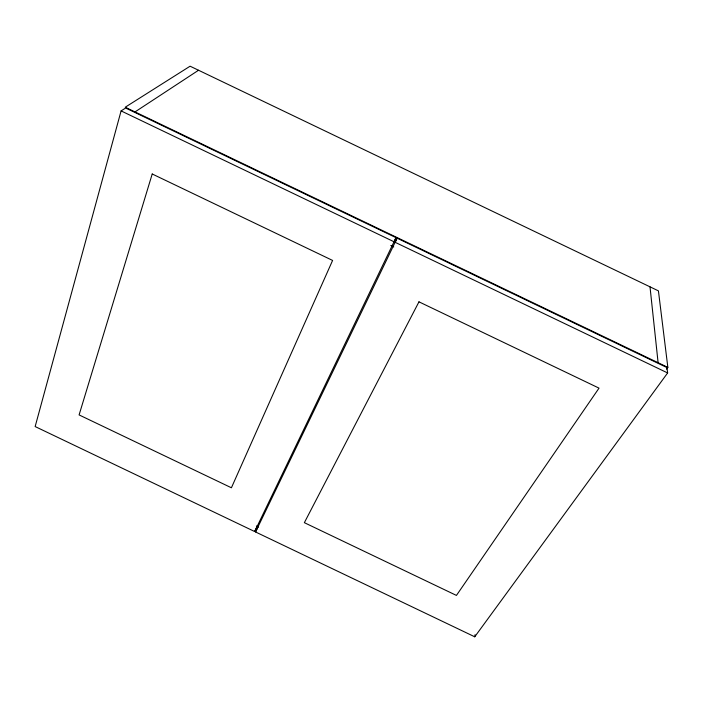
<?xml version="1.0" encoding="UTF-8"?>
<svg xmlns="http://www.w3.org/2000/svg" width="703" height="703" viewBox="0 0 703 703"><rect width="100%" height="100%" fill="white"/><g stroke="black" fill="none" stroke-linecap="round" stroke-linejoin="round"><path stroke-width="1.05" d="M258.186 526.424L255.549 531.969L474.745 636.804L475.061 634.686M121.092 110.907L35.15 426.563L254.671 531.547L396.017 237.658L125.635 108.025L121.092 110.907L394.067 241.788L396.017 237.658M667.63 372.95L666.98 367.581L397.098 238.185L395.165 242.315L667.63 372.95L474.745 636.804M254.671 531.547L257.307 526.011M255.549 531.969L397.098 238.185M666.558 369.163L667.85 367.388L658.43 290.875L190.091 66.196L125.239 107.216L667.85 367.388M135.029 111.909L198.536 70.247M390.78 245.523L393.75 246.946M256.446 525.993L258.423 526.942M650.011 286.833L658.105 362.713M152.217 173.984L79.096 414.919L231.41 487.777L332.598 260.435L152.217 173.984M418.97 301.833L304.355 522.672L456.44 595.423L599.026 388.135L418.97 301.833"/></g></svg>
